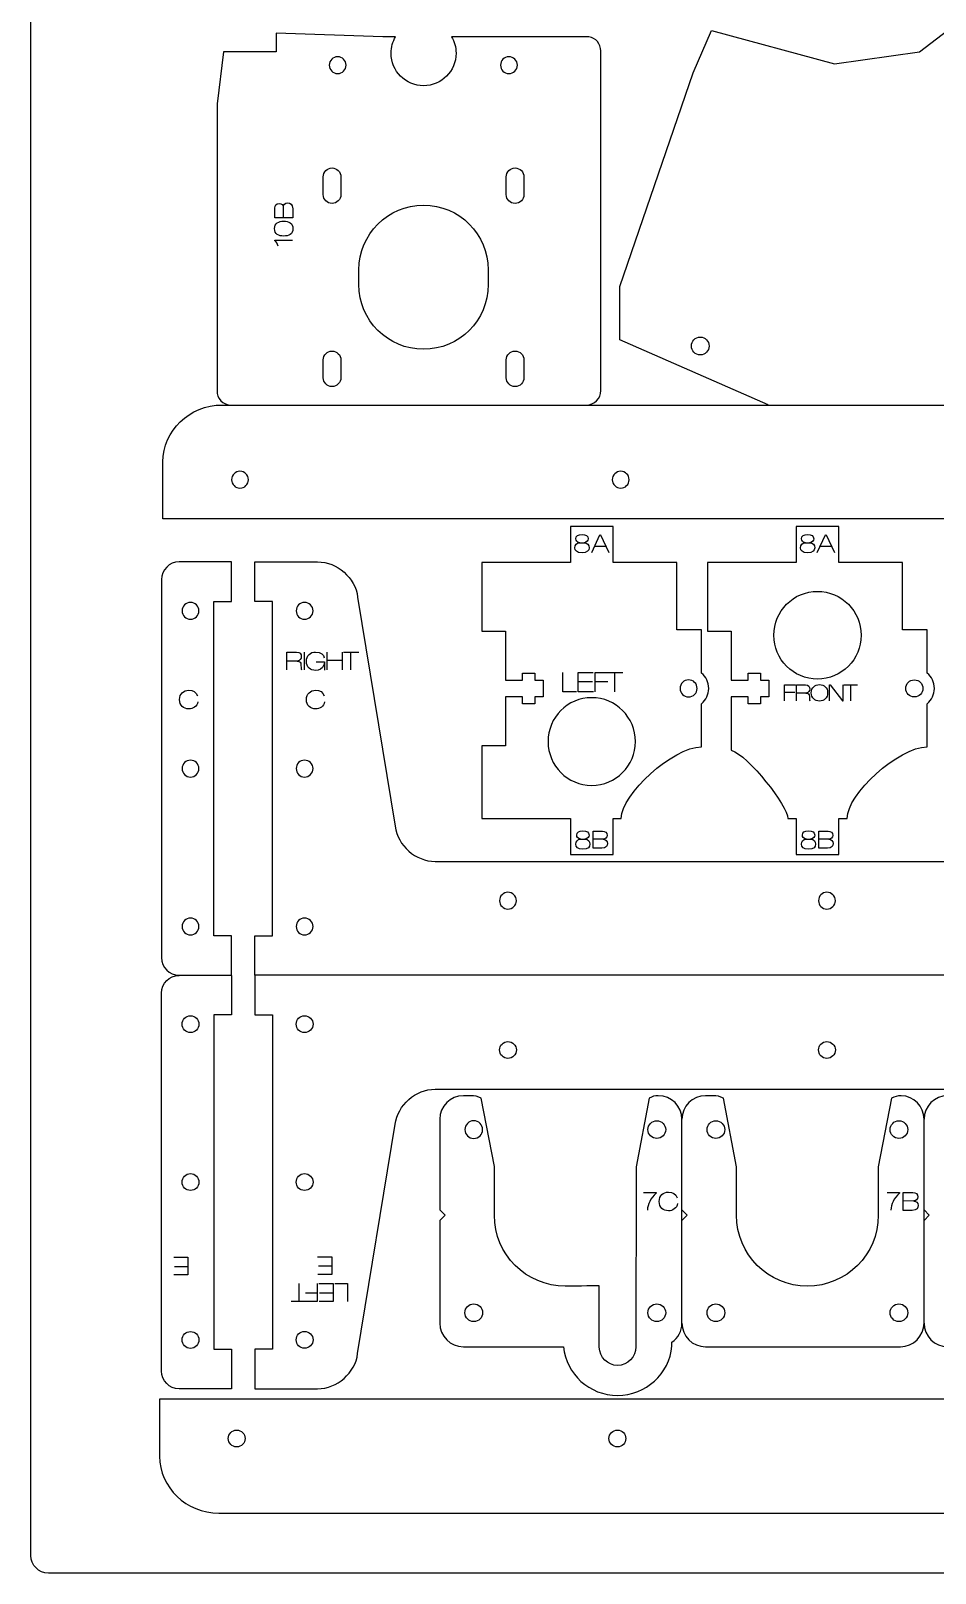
# Model space of a CAD drawing. Header units: millimetres. Extents: x -127 to 175, y -175 to 223.
# Drawn here: x -127.4 to 25.7, y -175.2 to 85.9 of the extents above; entities that cross this region are included whole.
import ezdxf

# ---------------------------------------------------------------- set-up
doc = ezdxf.new("R2010")
doc.units = ezdxf.units.MM
doc.layers.add('Cuts', color=1, linetype='Continuous', lineweight=25, true_color=0xff0000)
doc.layers.add('Text', color=5, linetype='Continuous', lineweight=25, true_color=0x0000ff)

msp = doc.modelspace()

# ---------------------------------------------------------------- linework, layer by layer
at = {"layer": 'Cuts', "color": 1, "lineweight": 25, "true_color": 0xff0000}
for points in [[(-127.41, -172.21), (-127.41, 220.21)], [(-2.53, 22.58), (-27.65, 33.62), (-27.65, 42.65), (-15.27, 78.79), (-12.13, 85.94), (8.67, 80.33), (23.07, 82.36), (31.71, 88.94), (90.65, 88.94), (90.65, 25.94), (74.9, 22.58)], [(-65.63, 84.92), (-67.77, 84.92), (-85.86, 85.53), (-85.86, 82.36), (-94.76, 82.36), (-95.86, 73.54), (-95.86, 25.03)], [(-33.53, 84.92), (-56.18, 84.92)], [(-30.88, 25.03), (-30.88, 82.5)], [(-77.9, 58.18), (-77.9, 61.19)], [(-74.9, 61.19), (-74.9, 58.18), (-74.9, 58.18)], [(-46.9, 58.18), (-46.9, 61.19)], [(-43.9, 61.19), (-43.9, 58.18), (-43.9, 58.18)], [(-71.85, 42.94), (-71.85, 45.44)], [(-49.95, 45.44), (-49.95, 42.94), (-49.95, 42.94)], [(-77.9, 27.18), (-77.9, 30.19)], [(-74.9, 30.19), (-74.9, 27.18), (-74.9, 27.18)], [(-46.9, 27.18), (-46.9, 30.19)], [(-43.9, 30.19), (-43.9, 27.18), (-43.9, 27.18)], [(-95.03, 22.56), (136.87, 22.56), (136.87, 15.86), (136.87, 15.86)], [(106.35, 3.28), (98.74, 3.28), (-105.03, 3.28)], [(-13.82, -22.83), (-13.82, -15.52), (-18.02, -15.52), (-18.02, -4.12), (-28.82, -4.12), (-28.82, 1.98), (-36.02, 1.98), (-36.02, -4.12), (-51.02, -4.12), (-51.02, -15.72), (-47.02, -15.72), (-47.02, -24.02), (-44.15, -24.02), (-44.15, -22.82), (-42.05, -22.82), (-42.05, -24.02), (-40.66, -24.02), (-40.66, -26.82), (-42.05, -26.82), (-42.05, -28.02), (-44.15, -28.02), (-44.15, -26.82), (-47.02, -26.82), (-47.02, -35.12), (-51.02, -35.12), (-51.02, -47.42), (-36.02, -47.42), (-36.02, -53.52), (-28.82, -53.52), (-28.82, -47.42), (-27.41, -47.42), (-27.41, -47.42)], [(24.4, -22.83), (24.4, -15.52), (20.2, -15.52), (20.2, -4.12), (9.41, -4.12), (9.41, 1.98), (2.2, 1.98), (2.2, -4.12), (-12.8, -4.12), (-12.8, -15.72), (-8.79, -15.72), (-8.79, -24.02), (-5.93, -24.02), (-5.93, -22.82), (-3.83, -22.82), (-3.83, -24.02), (-2.44, -24.02), (-2.44, -26.82), (-3.83, -26.82), (-3.83, -28.02), (-5.93, -28.02), (-5.93, -26.82), (-8.79, -26.82), (-8.79, -35.89), (-8.79, -35.89), (-8.8, -35.89)], [(-102.28, -73.99), (-93.45, -73.99), (-93.45, -67.3), (-96.4, -67.3), (-96.4, -10.7), (-93.45, -10.7), (-93.45, -4), (-102.28, -4)], [(-89.46, -73.99), (-89.46, -67.29), (-86.5, -67.29), (-86.5, -10.69), (-89.46, -10.69), (-89.46, -3.99), (-78.84, -3.99)], [(-105.28, -7), (-105.28, -71), (-105.28, -70.99)], [(-72.06, -9.95), (-65.71, -48.76)], [(-13.82, -35.32), (-13.82, -28.01)], [(24.4, -35.32), (24.4, -28.01)], [(0.79, -47.42), (0.79, -47.42), (2.2, -47.42), (2.2, -53.52), (9.41, -53.52), (9.41, -47.42), (10.82, -47.42), (10.82, -47.42)], [(-58.93, -54.71), (-51.32, -54.71), (152.45, -54.71)], [(-93.45, -74), (-93.45, -80.7), (-96.4, -80.7), (-96.4, -137.3), (-93.45, -137.3), (-93.45, -144), (-102.28, -144)], [(142.45, -73.99), (-89.46, -73.99), (-89.46, -80.69), (-89.46, -80.69)], [(-105.28, -141), (-105.28, -77)], [(-89.46, -80.69), (-86.5, -80.69), (-86.5, -137.29), (-89.46, -137.29), (-89.46, -143.99), (-89.46, -143.99), (-78.84, -143.99)], [(-58.93, -93.27), (-51.33, -93.27), (152.45, -93.27)], [(-52.9, -94.37), (-54.15, -94.37)], [(-48.9, -114.62), (-48.9, -106.38), (-51.13, -94.78)], [(-22.67, -94.78), (-24.91, -106.41), (-24.93, -136.87)], [(-11.9, -94.37), (-13.15, -94.37)], [(-7.9, -114.62), (-7.9, -106.39), (-10.13, -94.78)], [(18.33, -94.78), (16.09, -106.4), (16.1, -114.62)], [(-58.15, -98.37), (-58.15, -113.72), (-57.27, -114.6), (-58.15, -115.49), (-58.15, -132.87)], [(-17.15, -132.87), (-17.15, -98.37)], [(23.85, -132.87), (23.85, -98.37)], [(-72.06, -138.04), (-65.71, -99.22)], [(-17.15, -113.72), (-16.27, -114.6), (-17.15, -115.49)], [(23.85, -113.72), (24.73, -114.6), (23.85, -115.49)], [(-31.14, -136.94), (-31.14, -126.56)], [(-54.15, -136.87), (-37.23, -136.87)], [(-18.83, -136.78), (-18.83, -136.12)], [(-13.15, -136.87), (19.85, -136.87)], [(105.79, -145.77), (98.19, -145.77), (-105.59, -145.77)], [(-95.59, -165.05), (136.32, -165.05), (136.32, -158.35), (136.32, -158.35)], [(172.41, -175.21), (-124.41, -175.21)]]:
    msp.add_lwpolyline(points, dxfattribs=at)
for points in [[(-66.4, 82.12), (-66.4, 83.14), (-66.11, 84.1), (-65.63, 84.92)], [(-56.18, 84.92), (-55.69, 84.1), (-55.4, 83.14), (-55.4, 82.12)], [(-32.89, 84.92), (-33.04, 84.89), (-33.19, 84.92), (-33.53, 84.92)], [(-30.88, 82.5), (-30.88, 83.7), (-31.75, 84.7), (-32.89, 84.92)], [(-75.45, 81.53), (-76.23, 81.53), (-76.87, 80.89), (-76.87, 80.11)], [(-74.02, 80.11), (-74.02, 80.89), (-74.66, 81.53), (-75.45, 81.53)], [(-60.9, 76.62), (-63.94, 76.62), (-66.4, 79.08), (-66.4, 82.12)], [(-55.4, 82.12), (-55.4, 79.08), (-57.86, 76.62), (-60.9, 76.62)], [(-46.45, 81.53), (-47.23, 81.53), (-47.87, 80.89), (-47.87, 80.11)], [(-45.02, 80.11), (-45.02, 80.89), (-45.66, 81.53), (-46.45, 81.53)], [(-76.87, 80.11), (-76.87, 79.32), (-76.23, 78.68), (-75.45, 78.68)], [(-75.45, 78.68), (-74.66, 78.68), (-74.02, 79.32), (-74.02, 80.11)], [(-47.87, 80.11), (-47.87, 79.32), (-47.23, 78.68), (-46.45, 78.68)], [(-46.45, 78.68), (-45.66, 78.68), (-45.02, 79.32), (-45.02, 80.11)], [(-77.9, 61.19), (-77.9, 62.02), (-77.23, 62.69), (-76.4, 62.69)], [(-76.4, 62.69), (-75.57, 62.69), (-74.9, 62.02), (-74.9, 61.19)], [(-46.9, 61.19), (-46.9, 62.02), (-46.23, 62.69), (-45.4, 62.69)], [(-45.4, 62.69), (-44.57, 62.69), (-43.9, 62.02), (-43.9, 61.19)], [(-76.4, 56.69), (-77.23, 56.69), (-77.9, 57.36), (-77.9, 58.18)], [(-74.9, 58.18), (-74.9, 57.36), (-75.57, 56.69), (-76.4, 56.69)], [(-45.4, 56.69), (-46.23, 56.69), (-46.9, 57.36), (-46.9, 58.18)], [(-43.9, 58.18), (-43.9, 57.36), (-44.57, 56.69), (-45.4, 56.69)], [(-71.85, 45.44), (-71.85, 51.49), (-66.95, 56.39), (-60.9, 56.39)], [(-60.9, 56.39), (-54.85, 56.39), (-49.95, 51.49), (-49.95, 45.44)], [(-60.9, 31.99), (-66.95, 31.99), (-71.85, 36.89), (-71.85, 42.94)], [(-49.95, 42.94), (-49.95, 36.89), (-54.85, 31.99), (-60.9, 31.99)], [(-15.55, 32.55), (-15.55, 33.38), (-14.88, 34.05), (-14.05, 34.05)], [(-14.05, 34.05), (-13.22, 34.05), (-12.55, 33.38), (-12.55, 32.55)], [(-77.9, 30.19), (-77.9, 31.02), (-77.23, 31.69), (-76.4, 31.69)], [(-76.4, 31.69), (-75.57, 31.69), (-74.9, 31.02), (-74.9, 30.19)], [(-46.9, 30.19), (-46.9, 31.02), (-46.23, 31.69), (-45.4, 31.69)], [(-45.4, 31.69), (-44.57, 31.69), (-43.9, 31.02), (-43.9, 30.19)], [(-14.05, 31.05), (-14.88, 31.05), (-15.55, 31.72), (-15.55, 32.55)], [(-12.55, 32.55), (-12.55, 31.72), (-13.22, 31.05), (-14.05, 31.05)], [(-76.4, 25.68), (-77.23, 25.68), (-77.9, 26.36), (-77.9, 27.18)], [(-74.9, 27.18), (-74.9, 26.36), (-75.57, 25.68), (-76.4, 25.68)], [(-45.4, 25.68), (-46.23, 25.68), (-46.9, 26.36), (-46.9, 27.18)], [(-43.9, 27.18), (-43.9, 26.36), (-44.57, 25.68), (-45.4, 25.68)], [(-95.86, 25.03), (-95.96, 23.66), (-94.86, 22.56), (-93.49, 22.56)], [(-33.35, 22.56), (-31.99, 22.56), (-30.88, 23.66), (-30.88, 25.03)], [(-105.03, 12.92), (-105.03, 18.22), (-100.53, 22.56), (-95.03, 22.56)], [(-105.03, 3.28), (-105.03, 3.28), (-105.03, 7.61), (-105.03, 12.92)], [(-91.99, 11.34), (-92.78, 11.34), (-93.41, 10.7), (-93.41, 9.92)], [(-90.56, 9.92), (-90.56, 10.7), (-91.2, 11.34), (-91.99, 11.34)], [(-27.52, 11.34), (-28.3, 11.34), (-28.94, 10.7), (-28.94, 9.92)], [(-26.09, 9.92), (-26.09, 10.7), (-26.73, 11.34), (-27.52, 11.34)], [(-93.41, 9.92), (-93.41, 9.13), (-92.78, 8.49), (-91.99, 8.49)], [(-91.99, 8.49), (-91.2, 8.49), (-90.56, 9.13), (-90.56, 9.92)], [(-28.94, 9.92), (-28.94, 9.13), (-28.3, 8.49), (-27.52, 8.49)], [(-27.52, 8.49), (-26.73, 8.49), (-26.09, 9.13), (-26.09, 9.92)], [(-102.28, -4), (-103.93, -4), (-105.28, -5.35), (-105.28, -7)], [(-78.84, -3.99), (-75.54, -3.99), (-72.49, -6.67), (-72.06, -9.95)], [(-1.59, -16.42), (-1.59, -12.32), (1.72, -8.99), (5.81, -8.99)], [(5.81, -8.99), (9.89, -8.99), (13.21, -12.32), (13.21, -16.42)], [(-100.36, -10.85), (-101.15, -10.85), (-101.79, -11.48), (-101.79, -12.27)], [(-101.79, -12.27), (-101.79, -13.06), (-101.15, -13.7), (-100.36, -13.7)], [(-98.94, -12.27), (-98.94, -11.48), (-99.57, -10.85), (-100.36, -10.85)], [(-100.36, -13.7), (-99.57, -13.7), (-98.94, -13.06), (-98.94, -12.27)], [(-81.05, -10.85), (-81.83, -10.85), (-82.47, -11.48), (-82.47, -12.27)], [(-82.47, -12.27), (-82.47, -13.06), (-81.83, -13.7), (-81.05, -13.7)], [(-79.62, -12.27), (-79.62, -11.48), (-80.26, -10.85), (-81.05, -10.85)], [(-81.05, -13.7), (-80.26, -13.7), (-79.62, -13.06), (-79.62, -12.27)], [(5.81, -23.84), (1.72, -23.84), (-1.59, -20.52), (-1.59, -16.42)], [(13.21, -16.42), (13.21, -20.52), (9.89, -23.84), (5.81, -23.84)], [(-12.62, -25.42), (-12.62, -24.38), (-13.09, -23.46), (-13.82, -22.83)], [(25.6, -25.42), (25.6, -24.38), (25.14, -23.46), (24.4, -22.83)], [(-16.02, -23.97), (-16.82, -23.97), (-17.47, -24.62), (-17.47, -25.42)], [(-17.47, -25.42), (-17.47, -26.22), (-16.82, -26.87), (-16.02, -26.87)], [(-14.57, -25.42), (-14.57, -24.62), (-15.22, -23.97), (-16.02, -23.97)], [(-16.02, -26.87), (-15.22, -26.87), (-14.57, -26.22), (-14.57, -25.42)], [(-13.82, -28.01), (-13.09, -27.38), (-12.62, -26.46), (-12.62, -25.42)], [(20.75, -25.42), (20.75, -24.62), (21.4, -23.97), (22.21, -23.97)], [(22.21, -26.87), (21.4, -26.87), (20.75, -26.22), (20.75, -25.42)], [(22.21, -23.97), (23.01, -23.97), (23.65, -24.62), (23.65, -25.42)], [(23.65, -25.42), (23.65, -26.22), (23.01, -26.87), (22.21, -26.87)], [(24.4, -28.01), (25.14, -27.38), (25.6, -26.46), (25.6, -25.42)], [(-32.42, -26.99), (-36.5, -26.99), (-39.82, -30.32), (-39.82, -34.42)], [(-25.02, -34.42), (-25.02, -30.32), (-28.33, -26.99), (-32.42, -26.99)], [(-39.82, -34.42), (-39.82, -38.52), (-36.5, -41.84), (-32.42, -41.84)], [(-32.42, -41.84), (-28.33, -41.84), (-25.02, -38.52), (-25.02, -34.42)], [(-27.41, -47.42), (-27.41, -43.4), (-18.77, -35.32), (-13.82, -35.32)], [(-8.8, -35.89), (-5.9, -36.7), (0.79, -45.43), (0.79, -47.42)], [(10.82, -47.42), (10.82, -43.4), (19.46, -35.32), (24.4, -35.32)], [(-100.36, -37.57), (-101.15, -37.57), (-101.79, -38.21), (-101.79, -39)], [(-101.79, -39), (-101.79, -39.78), (-101.15, -40.42), (-100.36, -40.42)], [(-98.94, -39), (-98.94, -38.21), (-99.57, -37.57), (-100.36, -37.57)], [(-100.36, -40.42), (-99.57, -40.42), (-98.94, -39.78), (-98.94, -39)], [(-81.05, -37.57), (-81.83, -37.57), (-82.47, -38.21), (-82.47, -39)], [(-82.47, -39), (-82.47, -39.78), (-81.83, -40.42), (-81.05, -40.42)], [(-79.62, -39), (-79.62, -38.21), (-80.26, -37.57), (-81.05, -37.57)], [(-81.05, -40.42), (-80.26, -40.42), (-79.62, -39.78), (-79.62, -39)], [(-65.71, -48.76), (-65.28, -52.04), (-62.23, -54.71), (-58.93, -54.71)], [(-46.61, -59.93), (-47.4, -59.93), (-48.03, -60.57), (-48.03, -61.36)], [(-45.18, -61.36), (-45.18, -60.57), (-45.82, -59.93), (-46.61, -59.93)], [(7.4, -59.93), (6.61, -59.93), (5.98, -60.57), (5.98, -61.36)], [(8.83, -61.36), (8.83, -60.57), (8.19, -59.93), (7.4, -59.93)], [(-48.03, -61.36), (-48.03, -62.14), (-47.4, -62.78), (-46.61, -62.78)], [(-46.61, -62.78), (-45.82, -62.78), (-45.18, -62.14), (-45.18, -61.36)], [(5.98, -61.36), (5.98, -62.14), (6.61, -62.78), (7.4, -62.78)], [(7.4, -62.78), (8.19, -62.78), (8.83, -62.14), (8.83, -61.36)], [(-100.36, -64.3), (-101.15, -64.3), (-101.79, -64.93), (-101.79, -65.72)], [(-98.94, -65.72), (-98.94, -64.93), (-99.57, -64.3), (-100.36, -64.3)], [(-81.05, -64.3), (-81.83, -64.3), (-82.47, -64.93), (-82.47, -65.72)], [(-79.62, -65.72), (-79.62, -64.93), (-80.26, -64.3), (-81.05, -64.3)], [(-101.79, -65.72), (-101.79, -66.51), (-101.15, -67.14), (-100.36, -67.14)], [(-100.36, -67.14), (-99.57, -67.14), (-98.94, -66.51), (-98.94, -65.72)], [(-82.47, -65.72), (-82.47, -66.51), (-81.83, -67.14), (-81.05, -67.14)], [(-81.05, -67.14), (-80.26, -67.14), (-79.62, -66.51), (-79.62, -65.72)], [(-105.28, -70.99), (-105.28, -72.65), (-103.93, -73.99), (-102.28, -73.99)], [(-105.28, -77), (-105.28, -75.35), (-103.93, -74), (-102.28, -74)], [(-101.79, -82.27), (-101.79, -81.49), (-101.15, -80.85), (-100.36, -80.85)], [(-100.36, -80.85), (-99.57, -80.85), (-98.94, -81.49), (-98.94, -82.27)], [(-82.47, -82.27), (-82.47, -81.48), (-81.83, -80.84), (-81.05, -80.84)], [(-81.05, -80.84), (-80.26, -80.84), (-79.62, -81.48), (-79.62, -82.27)], [(-100.36, -83.7), (-101.15, -83.7), (-101.79, -83.06), (-101.79, -82.27)], [(-98.94, -82.27), (-98.94, -83.06), (-99.57, -83.7), (-100.36, -83.7)], [(-81.05, -83.69), (-81.83, -83.69), (-82.47, -83.05), (-82.47, -82.27)], [(-79.62, -82.27), (-79.62, -83.05), (-80.26, -83.69), (-81.05, -83.69)], [(-48.03, -86.63), (-48.03, -85.85), (-47.4, -85.21), (-46.61, -85.21)], [(-46.61, -85.21), (-45.82, -85.21), (-45.18, -85.85), (-45.18, -86.63)], [(5.98, -86.63), (5.98, -85.85), (6.61, -85.21), (7.4, -85.21)], [(7.4, -85.21), (8.19, -85.21), (8.83, -85.85), (8.83, -86.63)], [(-46.61, -88.06), (-47.4, -88.06), (-48.03, -87.42), (-48.03, -86.63)], [(-45.18, -86.63), (-45.18, -87.42), (-45.82, -88.06), (-46.61, -88.06)], [(7.4, -88.06), (6.61, -88.06), (5.98, -87.42), (5.98, -86.63)], [(8.83, -86.63), (8.83, -87.42), (8.19, -88.06), (7.4, -88.06)], [(-65.71, -99.22), (-65.28, -95.95), (-62.23, -93.27), (-58.93, -93.27)], [(-54.15, -94.37), (-56.36, -94.37), (-58.15, -96.16), (-58.15, -98.37)], [(-51.13, -94.78), (-51.67, -94.52), (-52.27, -94.37), (-52.9, -94.37)], [(-21.15, -94.37), (-21.79, -94.37), (-22.14, -94.52), (-22.67, -94.78)], [(-17.15, -98.37), (-17.15, -96.16), (-18.94, -94.37), (-21.15, -94.37)], [(-13.15, -94.37), (-15.36, -94.37), (-17.15, -96.16), (-17.15, -98.37)], [(-10.13, -94.78), (-10.67, -94.52), (-11.26, -94.37), (-11.9, -94.37)], [(19.98, -94.37), (19.39, -94.39), (18.83, -94.53), (18.33, -94.78)], [(23.85, -98.37), (23.85, -96.2), (22.12, -94.44), (19.98, -94.37)], [(27.85, -94.37), (25.64, -94.37), (23.85, -96.16), (23.85, -98.37)], [(-52.4, -98.62), (-53.23, -98.62), (-53.9, -99.29), (-53.9, -100.12)], [(-50.9, -100.12), (-50.9, -99.29), (-51.58, -98.62), (-52.4, -98.62)], [(-22.9, -100.12), (-22.9, -99.29), (-22.23, -98.62), (-21.4, -98.62)], [(-21.4, -98.62), (-20.58, -98.62), (-19.9, -99.29), (-19.9, -100.12)], [(-12.9, -100.12), (-12.9, -99.29), (-12.23, -98.62), (-11.4, -98.62)], [(-11.4, -98.62), (-10.58, -98.62), (-9.9, -99.29), (-9.9, -100.12)], [(18.1, -100.12), (18.1, -99.29), (18.77, -98.62), (19.6, -98.62)], [(19.6, -98.62), (20.42, -98.62), (21.1, -99.29), (21.1, -100.12)], [(-53.9, -100.12), (-53.9, -100.94), (-53.23, -101.62), (-52.4, -101.62)], [(-52.4, -101.62), (-51.58, -101.62), (-50.9, -100.94), (-50.9, -100.12)], [(-21.4, -101.62), (-22.23, -101.62), (-22.9, -100.94), (-22.9, -100.12)], [(-19.9, -100.12), (-19.9, -100.94), (-20.58, -101.62), (-21.4, -101.62)], [(-11.4, -101.62), (-12.23, -101.62), (-12.9, -100.94), (-12.9, -100.12)], [(-9.9, -100.12), (-9.9, -100.94), (-10.58, -101.62), (-11.4, -101.62)], [(19.6, -101.62), (18.77, -101.62), (18.1, -100.94), (18.1, -100.12)], [(21.1, -100.12), (21.1, -100.94), (20.42, -101.62), (19.6, -101.62)], [(-101.79, -109), (-101.79, -108.21), (-101.15, -107.57), (-100.36, -107.57)], [(-100.36, -110.42), (-101.15, -110.42), (-101.79, -109.78), (-101.79, -109)], [(-100.36, -107.57), (-99.57, -107.57), (-98.94, -108.21), (-98.94, -109)], [(-98.94, -109), (-98.94, -109.78), (-99.57, -110.42), (-100.36, -110.42)], [(-82.47, -108.99), (-82.47, -108.21), (-81.83, -107.57), (-81.05, -107.57)], [(-81.05, -110.42), (-81.83, -110.42), (-82.47, -109.78), (-82.47, -108.99)], [(-81.05, -107.57), (-80.26, -107.57), (-79.62, -108.21), (-79.62, -108.99)], [(-79.62, -108.99), (-79.62, -109.78), (-80.26, -110.42), (-81.05, -110.42)], [(-36.9, -126.62), (-43.53, -126.62), (-48.9, -121.24), (-48.9, -114.62)], [(4.1, -126.62), (-2.53, -126.62), (-7.9, -121.24), (-7.9, -114.62)], [(16.1, -114.62), (16.1, -121.24), (10.72, -126.62), (4.1, -126.62)], [(-31.14, -126.56), (-31.14, -126.56), (-34.81, -126.62), (-36.9, -126.62)], [(-53.9, -131.12), (-53.9, -130.29), (-53.23, -129.62), (-52.4, -129.62)], [(-52.4, -129.62), (-51.58, -129.62), (-50.9, -130.29), (-50.9, -131.12)], [(-22.9, -131.12), (-22.9, -130.29), (-22.23, -129.62), (-21.4, -129.62)], [(-21.4, -129.62), (-20.58, -129.62), (-19.9, -130.29), (-19.9, -131.12)], [(-12.9, -131.12), (-12.9, -130.29), (-12.23, -129.62), (-11.4, -129.62)], [(-11.4, -129.62), (-10.58, -129.62), (-9.9, -130.29), (-9.9, -131.12)], [(18.1, -131.12), (18.1, -130.29), (18.77, -129.62), (19.6, -129.62)], [(19.6, -129.62), (20.42, -129.62), (21.1, -130.29), (21.1, -131.12)], [(-58.15, -132.87), (-58.15, -135.08), (-56.36, -136.87), (-54.15, -136.87)], [(-52.4, -132.62), (-53.23, -132.62), (-53.9, -131.94), (-53.9, -131.12)], [(-50.9, -131.12), (-50.9, -131.94), (-51.58, -132.62), (-52.4, -132.62)], [(-21.4, -132.62), (-22.23, -132.62), (-22.9, -131.94), (-22.9, -131.12)], [(-19.9, -131.12), (-19.9, -131.94), (-20.58, -132.62), (-21.4, -132.62)], [(-18.83, -136.12), (-17.82, -135.4), (-17.15, -134.21), (-17.15, -132.87)], [(-17.15, -132.87), (-17.15, -135.08), (-15.36, -136.87), (-13.15, -136.87)], [(-11.4, -132.62), (-12.23, -132.62), (-12.9, -131.94), (-12.9, -131.12)], [(-9.9, -131.12), (-9.9, -131.94), (-10.58, -132.62), (-11.4, -132.62)], [(19.6, -132.62), (18.77, -132.62), (18.1, -131.94), (18.1, -131.12)], [(21.1, -131.12), (21.1, -131.94), (20.42, -132.62), (19.6, -132.62)], [(19.85, -136.87), (22.06, -136.87), (23.85, -135.08), (23.85, -132.87)], [(23.85, -132.87), (23.85, -135.08), (25.64, -136.87), (27.85, -136.87)], [(-101.79, -135.72), (-101.79, -134.94), (-101.15, -134.3), (-100.36, -134.3)], [(-100.36, -137.15), (-101.15, -137.15), (-101.79, -136.51), (-101.79, -135.72)], [(-100.36, -134.3), (-99.57, -134.3), (-98.94, -134.94), (-98.94, -135.72)], [(-98.94, -135.72), (-98.94, -136.51), (-99.57, -137.15), (-100.36, -137.15)], [(-82.47, -135.72), (-82.47, -134.93), (-81.83, -134.29), (-81.05, -134.29)], [(-81.05, -137.14), (-81.83, -137.14), (-82.47, -136.5), (-82.47, -135.72)], [(-81.05, -134.29), (-80.26, -134.29), (-79.62, -134.93), (-79.62, -135.72)], [(-79.62, -135.72), (-79.62, -136.5), (-80.26, -137.14), (-81.05, -137.14)], [(-78.84, -143.99), (-75.54, -143.99), (-72.49, -141.31), (-72.06, -138.04)], [(-37.23, -136.87), (-36.74, -141.51), (-32.81, -145.12), (-28.04, -145.12)], [(-28.04, -140.04), (-29.75, -140.04), (-31.14, -138.65), (-31.14, -136.94)], [(-28.04, -145.12), (-23.24, -145.12), (-19.29, -141.46), (-18.83, -136.78)], [(-24.93, -136.87), (-24.93, -138.58), (-26.33, -140.04), (-28.04, -140.04)], [(-102.28, -144), (-103.93, -144), (-105.28, -142.65), (-105.28, -141)], [(-105.59, -145.77), (-105.59, -145.77), (-105.59, -150.1), (-105.59, -155.41)], [(-93.97, -152.41), (-93.97, -151.62), (-93.33, -150.98), (-92.55, -150.98)], [(-92.55, -150.98), (-91.76, -150.98), (-91.12, -151.62), (-91.12, -152.41)], [(-29.5, -152.41), (-29.5, -151.62), (-28.86, -150.98), (-28.07, -150.98)], [(-28.07, -150.98), (-27.29, -150.98), (-26.65, -151.62), (-26.65, -152.41)], [(-92.55, -153.83), (-93.33, -153.83), (-93.97, -153.19), (-93.97, -152.41)], [(-91.12, -152.41), (-91.12, -153.19), (-91.76, -153.83), (-92.55, -153.83)], [(-28.07, -153.83), (-28.86, -153.83), (-29.5, -153.19), (-29.5, -152.41)], [(-26.65, -152.41), (-26.65, -153.19), (-27.29, -153.83), (-28.07, -153.83)], [(-105.59, -155.41), (-105.59, -160.71), (-101.09, -165.05), (-95.59, -165.05)], [(-124.41, -175.21), (-126.06, -175.21), (-127.41, -173.86), (-127.41, -172.21)]]:
    msp.add_open_spline(points, degree=3, dxfattribs=at)
at = {"layer": 'Text', "color": 5, "lineweight": 25, "true_color": 0x0000ff}
for points in [[(-86.09, 54.25), (-86.09, 55.89)], [(-83.06, 55.78), (-83.06, 54.25), (-86.09, 54.25), (-86.09, 54.25)], [(-84.65, 56.04), (-84.65, 54.25)], [(-84.65, 56.04), (-84.64, 56.04)], [(-86.06, 50.38), (-86.06, 50.49), (-83.08, 50.49)], [(-32.43, -2.42), (-31.04, 0.6), (-30.93, 0.6), (-29.54, -2.42)], [(5.78, -2.42), (7.17, 0.6), (7.28, 0.6), (8.67, -2.42)], [(-34.42, -0.76), (-34.42, -0.75)], [(-34.42, -0.76), (-33.73, -0.76)], [(-33.73, -0.75), (-33.73, -0.76)], [(-30, -1.42), (-31.98, -1.42)], [(3.79, -0.76), (3.79, -0.75)], [(3.79, -0.76), (4.48, -0.76)], [(4.48, -0.75), (4.48, -0.76)], [(8.21, -1.42), (6.23, -1.42)], [(-84.07, -22.25), (-84.07, -19.26), (-82.43, -19.26)], [(-82.32, -20.79), (-82.32, -20.8), (-84.07, -20.8)], [(-81.11, -19.26), (-81.11, -22.25)], [(-77.22, -22.25), (-77.22, -19.26)], [(-77.22, -20.65), (-74.66, -20.65)], [(-74.66, -19.26), (-74.66, -22.25)], [(-74.46, -19.26), (-71.88, -19.26)], [(-73.21, -22.25), (-73.21, -19.29)], [(-79.09, -20.92), (-77.68, -20.92), (-77.68, -22.32)], [(-35.02, -26), (-37.31, -26), (-37.31, -22.74)], [(-32.15, -26), (-34.71, -26), (-34.71, -22.74), (-32.18, -22.74)], [(-31.86, -26), (-31.86, -22.74), (-29.58, -22.74)], [(-29.94, -22.74), (-27.13, -22.74)], [(-28.52, -26), (-28.52, -22.74)], [(-34.71, -24.25), (-32.28, -24.25)], [(-31.86, -24.25), (-29.71, -24.25)], [(0.2, -27.51), (0.2, -24.83), (2.08, -24.83)], [(0.2, -26.07), (1.97, -26.07)], [(2.28, -27.51), (2.28, -24.83), (3.75, -24.83)], [(7.85, -27.51), (7.85, -24.83), (7.94, -24.83), (10.05, -27.51), (10.14, -27.51), (10.14, -24.83)], [(10.29, -24.83), (12.6, -24.83)], [(11.46, -27.51), (11.46, -24.83)], [(3.85, -26.2), (3.85, -26.21), (2.28, -26.21)], [(-32.17, -49.6), (-30.61, -49.6)], [(-30.71, -52.47), (-32.17, -52.47), (-32.17, -49.6), (-32.17, -49.6)], [(6.04, -49.6), (7.6, -49.6)], [(7.5, -52.47), (6.04, -52.47), (6.04, -49.6), (6.04, -49.6)], [(-34.26, -50.93), (-34.26, -50.92)], [(-34.26, -50.93), (-33.58, -50.93)], [(-33.58, -50.92), (-33.58, -50.93)], [(-30.47, -50.97), (-32.17, -50.97)], [(-30.47, -50.97), (-30.47, -50.97)], [(3.95, -50.93), (3.95, -50.92)], [(3.95, -50.93), (4.63, -50.93)], [(4.63, -50.92), (4.63, -50.93)], [(7.74, -50.97), (6.04, -50.97)], [(7.74, -50.97), (7.74, -50.97)], [(-23.63, -110.79), (-21.52, -110.79), (-21.52, -110.9)], [(17.59, -110.79), (19.69, -110.79), (19.69, -110.9)], [(20.33, -110.77), (21.97, -110.77)], [(21.86, -113.79), (20.33, -113.79), (20.33, -110.77), (20.33, -110.77)], [(22.11, -112.21), (20.33, -112.2)], [(22.11, -112.2), (22.11, -112.21)], [(-103.21, -121.71), (-100.83, -121.71), (-100.83, -124.73), (-103.18, -124.73)], [(-78.84, -121.63), (-76.46, -121.63), (-76.46, -124.66), (-78.81, -124.66)], [(-100.83, -123.33), (-103.09, -123.33)], [(-76.46, -123.25), (-78.72, -123.25)], [(-82.02, -126.18), (-82.02, -129.23)], [(-78.9, -126.18), (-78.9, -129.23), (-81.04, -129.23)], [(-78.9, -127.81), (-80.91, -127.81)], [(-78.63, -126.18), (-76.23, -126.18), (-76.23, -129.23), (-78.6, -129.23)], [(-76.23, -127.81), (-78.51, -127.81)], [(-75.94, -126.18), (-73.8, -126.18), (-73.8, -129.23)], [(-80.7, -129.23), (-83.33, -129.23)]]:
    msp.add_lwpolyline(points, dxfattribs=at)
for points in [[(-86.09, 55.89), (-86.09, 56.37), (-85.83, 56.7), (-85.34, 56.7)], [(-85.34, 56.7), (-84.98, 56.7), (-84.64, 56.39), (-84.65, 56.04)], [(-84.64, 56.04), (-84.63, 56.43), (-84.41, 56.8), (-83.89, 56.8)], [(-83.89, 56.8), (-83.53, 56.8), (-83.06, 56.57), (-83.06, 55.78)], [(-86.13, 52.43), (-86.13, 53.36), (-85.41, 53.69), (-84.57, 53.69)], [(-84.57, 51.16), (-85.41, 51.16), (-86.13, 51.5), (-86.13, 52.43)], [(-84.57, 53.69), (-83.74, 53.69), (-83.02, 53.36), (-83.02, 52.43)], [(-83.02, 52.43), (-83.02, 51.5), (-83.74, 51.16), (-84.57, 51.16)], [(-85.5, 49.44), (-85.62, 49.9), (-85.86, 50.2), (-86.06, 50.38)], [(-35.11, -0.1), (-35.11, 0.39), (-34.74, 0.65), (-34.07, 0.65)], [(-34.07, 0.65), (-33.4, 0.65), (-33.04, 0.39), (-33.04, -0.1)], [(3.1, -0.1), (3.1, 0.39), (3.47, 0.65), (4.14, 0.65)], [(4.14, 0.65), (4.81, 0.65), (5.17, 0.39), (5.17, -0.1)], [(-35.27, -1.61), (-35.27, -1.13), (-35.02, -0.82), (-34.42, -0.76)], [(-34.07, -2.47), (-34.97, -2.47), (-35.27, -2.07), (-35.27, -1.61)], [(-34.42, -0.75), (-34.95, -0.71), (-35.11, -0.35), (-35.11, -0.1)], [(-32.88, -1.61), (-32.88, -2.07), (-33.18, -2.47), (-34.07, -2.47)], [(-33.04, -0.1), (-33.04, -0.35), (-33.19, -0.71), (-33.73, -0.75)], [(-33.73, -0.76), (-33.13, -0.82), (-32.88, -1.13), (-32.88, -1.61)], [(2.94, -1.61), (2.94, -1.13), (3.19, -0.82), (3.79, -0.76)], [(4.14, -2.47), (3.24, -2.47), (2.94, -2.07), (2.94, -1.61)], [(3.79, -0.75), (3.26, -0.71), (3.1, -0.35), (3.1, -0.1)], [(5.33, -1.61), (5.33, -2.07), (5.03, -2.47), (4.14, -2.47)], [(5.17, -0.1), (5.17, -0.35), (5.02, -0.71), (4.48, -0.75)], [(4.48, -0.76), (5.08, -0.82), (5.33, -1.13), (5.33, -1.61)], [(-82.43, -19.26), (-81.83, -19.26), (-81.61, -19.55), (-81.61, -20.08)], [(-81.61, -20.08), (-81.61, -20.36), (-81.8, -20.76), (-82.32, -20.79)], [(-82.32, -20.8), (-81.86, -20.8), (-81.66, -21.02), (-81.66, -21.43)], [(-80.74, -20.83), (-80.74, -19.84), (-80.05, -19.26), (-79.19, -19.26)], [(-79.19, -22.38), (-80.05, -22.38), (-80.74, -21.81), (-80.74, -20.83)], [(-79.19, -19.26), (-78.26, -19.26), (-77.83, -19.68), (-77.72, -20.26)], [(-81.66, -21.43), (-81.66, -21.54), (-81.65, -22.13), (-81.59, -22.25)], [(-77.78, -21.42), (-77.99, -22.1), (-78.57, -22.38), (-79.19, -22.38)], [(-77.68, -20.92), (-77.72, -21.26), (-77.78, -21.42), (-77.78, -21.42)], [(-102.22, -27.31), (-102.22, -26.32), (-101.52, -25.74), (-100.65, -25.74)], [(-100.65, -25.74), (-99.94, -25.74), (-99.37, -26.03), (-99.21, -26.68)], [(-80.75, -27.31), (-80.75, -26.32), (-80.05, -25.74), (-79.19, -25.74)], [(-79.19, -25.74), (-78.47, -25.74), (-77.9, -26.03), (-77.74, -26.68)], [(3.75, -24.83), (4.29, -24.83), (4.49, -25.09), (4.49, -25.56)], [(4.49, -25.56), (4.49, -25.82), (4.32, -26.17), (3.85, -26.2)], [(4.76, -26.17), (4.76, -25.28), (5.38, -24.77), (6.15, -24.77)], [(6.15, -24.77), (6.91, -24.77), (7.53, -25.28), (7.53, -26.17)], [(-100.65, -28.89), (-101.52, -28.89), (-102.22, -28.31), (-102.22, -27.31)], [(-99.14, -27.68), (-99.23, -28.49), (-99.96, -28.89), (-100.65, -28.89)], [(-79.19, -28.89), (-80.05, -28.89), (-80.75, -28.31), (-80.75, -27.31)], [(-77.67, -27.68), (-77.76, -28.49), (-78.49, -28.89), (-79.19, -28.89)], [(3.85, -26.21), (4.26, -26.21), (4.44, -26.4), (4.44, -26.77)], [(4.44, -26.77), (4.44, -26.87), (4.45, -27.4), (4.5, -27.51)], [(6.15, -27.57), (5.38, -27.57), (4.76, -27.05), (4.76, -26.17)], [(7.53, -26.17), (7.53, -27.05), (6.91, -27.57), (6.15, -27.57)], [(-34.96, -50.27), (-34.96, -49.78), (-34.59, -49.53), (-33.92, -49.53)], [(-33.92, -49.53), (-33.25, -49.53), (-32.88, -49.78), (-32.88, -50.27)], [(-30.61, -49.6), (-30.15, -49.6), (-29.83, -49.85), (-29.83, -50.31)], [(3.25, -50.27), (3.25, -49.78), (3.62, -49.53), (4.29, -49.53)], [(4.29, -49.53), (4.96, -49.53), (5.33, -49.78), (5.33, -50.27)], [(7.6, -49.6), (8.06, -49.6), (8.38, -49.85), (8.38, -50.31)], [(-35.11, -51.79), (-35.11, -51.31), (-34.87, -50.99), (-34.26, -50.93)], [(-33.92, -52.64), (-34.82, -52.64), (-35.11, -52.25), (-35.11, -51.79)], [(-34.26, -50.92), (-34.8, -50.89), (-34.96, -50.52), (-34.96, -50.27)], [(-32.73, -51.79), (-32.73, -52.25), (-33.02, -52.64), (-33.92, -52.64)], [(-32.88, -50.27), (-32.88, -50.52), (-33.04, -50.89), (-33.58, -50.92)], [(-33.58, -50.93), (-32.98, -50.99), (-32.73, -51.31), (-32.73, -51.79)], [(-29.74, -51.69), (-29.74, -52.03), (-29.96, -52.47), (-30.71, -52.47)], [(-29.83, -50.31), (-29.83, -50.65), (-30.13, -50.97), (-30.47, -50.97)], [(-30.47, -50.97), (-30.09, -50.99), (-29.74, -51.19), (-29.74, -51.69)], [(3.1, -51.79), (3.1, -51.31), (3.34, -50.99), (3.95, -50.93)], [(4.29, -52.64), (3.39, -52.64), (3.1, -52.25), (3.1, -51.79)], [(3.95, -50.92), (3.41, -50.89), (3.25, -50.52), (3.25, -50.27)], [(5.48, -51.79), (5.48, -52.25), (5.19, -52.64), (4.29, -52.64)], [(5.33, -50.27), (5.33, -50.52), (5.17, -50.89), (4.63, -50.92)], [(4.63, -50.93), (5.23, -50.99), (5.48, -51.31), (5.48, -51.79)], [(8.47, -51.69), (8.47, -52.03), (8.25, -52.47), (7.5, -52.47)], [(8.38, -50.31), (8.38, -50.65), (8.08, -50.97), (7.74, -50.97)], [(7.74, -50.97), (8.12, -50.99), (8.47, -51.19), (8.47, -51.69)], [(-21.52, -110.9), (-22.5, -111.75), (-22.95, -112.74), (-23, -113.77)], [(-20.99, -112.28), (-20.99, -111.28), (-20.29, -110.7), (-19.43, -110.7)], [(-19.43, -113.86), (-20.29, -113.86), (-20.99, -113.28), (-20.99, -112.28)], [(-19.43, -110.7), (-18.71, -110.7), (-18.14, -110.99), (-17.98, -111.65)], [(19.69, -110.9), (18.72, -111.75), (18.27, -112.74), (18.22, -113.77)], [(21.97, -110.77), (22.45, -110.77), (22.78, -111.02), (22.78, -111.52)], [(22.78, -111.52), (22.78, -111.87), (22.47, -112.21), (22.11, -112.2)], [(22.11, -112.21), (22.5, -112.23), (22.87, -112.44), (22.87, -112.97)], [(-17.91, -112.64), (-18, -113.45), (-18.73, -113.86), (-19.43, -113.86)], [(22.87, -112.97), (22.87, -113.32), (22.65, -113.79), (21.86, -113.79)]]:
    msp.add_open_spline(points, degree=3, dxfattribs=at)

doc.saveas('drawing.dxf')
